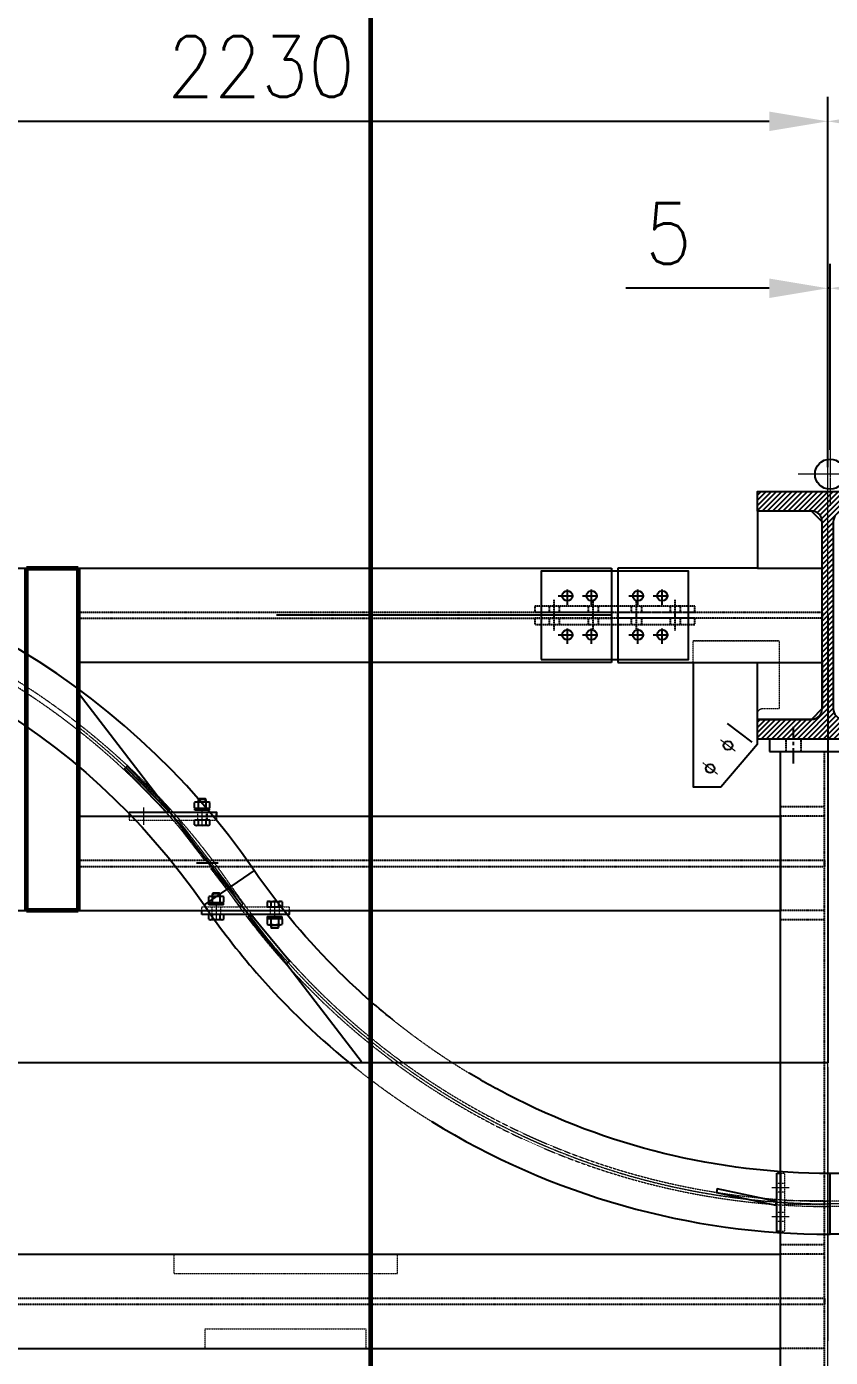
# Model space of a CAD drawing. Header units: millimetres. Extents: x 13669 to 217197, y -88248 to 24578.
# Drawn here: x 20462 to 22115, y 5765 to 8501 of the extents above; entities that cross this region are included whole.
import ezdxf

# ---------------------------------------------------------------- set-up
doc = ezdxf.new("R2010")
doc.units = ezdxf.units.MM
for name, pattern in [('CENTER', [50.8, 31.75, -6.35, 6.35, -6.35]), ('CENTER2', [1.125, 0.75, -0.125, 0.125, -0.125]), ('DASHED2', [0.375, 0.25, -0.125]), ('HIDDEN', [0.375, 0.25, -0.125])]:
    doc.linetypes.add(name, pattern=pattern)
for name, color, linetype in [('CHAPA PISO', 3, 'Continuous'), ('SDDIM', 1, 'Continuous'), ('Tx-DDIM', 1, 'Continuous'), ('Tx-EJES', 1, 'CENTER'), ('Tx_DDIM', 1, 'Continuous'), ('Tx_M_EQUIPOS', 4, 'Continuous'), ('Tx_M_EXISTENTES', 8, 'Continuous'), ('Tx_M_OCULTOS', 2, 'DASHED2')]:
    doc.layers.add(name, color=color, linetype=linetype)
for name, color, linetype, lineweight in [('TITULOS', 6, 'Continuous', 60), ('Tx_EJES', 1, 'CENTER2', 5), ('Tx_M_OCULTAS FINO', 1, 'DASHED2', 5)]:
    doc.layers.add(name, color=color, linetype=linetype, lineweight=lineweight)
doc.styles.add('ROMANS', font='romans.shx', dxfattribs={"width": 0.9})
doc.dimstyles.new('ESC 1-50', dxfattribs={"dimscale": 50, "dimtxt": 2.5, "dimasz": 2.4, "dimexe": 1, "dimexo": 1, "dimgap": 1, "dimtad": 1, "dimdec": 0, "dimtxsty": 'ROMANS', "dimcen": 2.5, "dimclrd": 256, "dimclre": 256, "dimclrt": 3, "dimadec": 0, "dimazin": 2, "dimtfac": 0.5, "dimtdec": 0, "dimtmove": 0, "dimatfit": 3, "dimfxl": 1, "dimtfill": 1, "dimtfillclr": 256, "dimtolj": 2, "dimlwd": -1, "dimarcsym": 0})

# ---------------------------------------------------------------- blocks, each defined once
blk = doc.blocks.new('*D27')
at = {"layer": 'Defpoints', "color": 0, "transparency": 16777216}
for p in [(19879.6, 8306.2), (22109.6, 8306.2), (22109.6, 7545.4)]:
    blk.add_point(p, dxfattribs=at)
at = {"layer": 'Tx_DDIM', "lineweight": -2, "transparency": 16777216}
blk.add_line((22109.6, 7595.4), (22109.6, 8356.2), dxfattribs=at)
at = {"layer": 'Tx_DDIM', "transparency": 16777216}
blk.add_line((19999.6, 8306.2), (21989.6, 8306.2), dxfattribs=at)
for points in [[(19999.6, 8326.2), (19999.6, 8286.2), (19879.6, 8306.2)], [(21989.6, 8326.2), (21989.6, 8286.2), (22109.6, 8306.2)]]:
    blk.add_solid(points, dxfattribs=at)
at = {"layer": 'Tx_DDIM', "color": 3, "transparency": 16777216, "insert": (20944.6, 8418.7), "char_height": 125, "attachment_point": 5, "style": 'ROMANS', "bg_fill": 3, "box_fill_scale": 1.1, "bg_fill_color": 256, "bg_fill_true_color": 13158600, "bg_fill_transparency": 0}
blk.add_mtext('\\A2;2230', dxfattribs=at)
blk = doc.blocks.new('*D28')
at = {"layer": 'Defpoints', "color": 0, "transparency": 16777216}
for p in [(26089.6, 8306.2), (22109.6, 7545.4), (26089.6, 7545.4)]:
    blk.add_point(p, dxfattribs=at)
at = {"layer": 'Tx_DDIM', "lineweight": -2, "transparency": 16777216}
for p, q in [((22109.6, 7595.4), (22109.6, 8356.2)), ((26089.6, 7595.4), (26089.6, 8356.2))]:
    blk.add_line(p, q, dxfattribs=at)
at = {"layer": 'Tx_DDIM', "transparency": 16777216}
blk.add_line((22229.6, 8306.2), (25969.6, 8306.2), dxfattribs=at)
for points in [[(22229.6, 8326.2), (22229.6, 8286.2), (22109.6, 8306.2)], [(25969.6, 8326.2), (25969.6, 8286.2), (26089.6, 8306.2)]]:
    blk.add_solid(points, dxfattribs=at)
at = {"layer": 'Tx_DDIM', "color": 3, "transparency": 16777216, "insert": (24099.6, 8418.7), "char_height": 125, "attachment_point": 5, "style": 'ROMANS', "bg_fill": 3, "box_fill_scale": 1.1, "bg_fill_color": 256, "bg_fill_true_color": 13158600, "bg_fill_transparency": 0}
blk.add_mtext('\\A2;3980', dxfattribs=at)
blk = doc.blocks.new('*D30')
at = {"layer": 'Defpoints', "color": 0, "transparency": 16777216}
for p in [(30939.6, 8614.3), (30939.6, 7545.4), (19879.6, 7387.9)]:
    blk.add_point(p, dxfattribs=at)
at = {"layer": 'Tx_DDIM', "lineweight": -2, "transparency": 16777216}
for p, q in [((19879.6, 7437.9), (19879.6, 8664.3)), ((30939.6, 7595.4), (30939.6, 8664.3))]:
    blk.add_line(p, q, dxfattribs=at)
at = {"layer": 'Tx_DDIM', "transparency": 16777216}
blk.add_line((19999.6, 8614.3), (30819.6, 8614.3), dxfattribs=at)
for points in [[(19999.6, 8634.3), (19999.6, 8594.3), (19879.6, 8614.3)], [(30819.6, 8634.3), (30819.6, 8594.3), (30939.6, 8614.3)]]:
    blk.add_solid(points, dxfattribs=at)
at = {"layer": 'Tx_DDIM', "color": 3, "transparency": 16777216, "insert": (25409.6, 8726.8), "char_height": 125, "attachment_point": 5, "style": 'ROMANS', "bg_fill": 3, "box_fill_scale": 1.1, "bg_fill_color": 256, "bg_fill_true_color": 13158600, "bg_fill_transparency": 0}
blk.add_mtext('\\A2;11060', dxfattribs=at)
blk = doc.blocks.new('A$C245f907e')
at = {"layer": 'Tx_M_EQUIPOS'}
blk.add_lwpolyline([(-144.5, 0), (-144.5, -40.4), (-33.5, -40.4, -0.414214), (-11.3, -62.6), (-11.3, -446.4, -0.414214), (-33.5, -468.6), (-144.5, -468.6), (-144.5, -509), (144.5, -509), (144.5, -468.6), (33.5, -468.6, -0.414214), (11.3, -446.4), (11.3, -62.6, -0.414214), (33.5, -40.4), (144.5, -40.4), (144.5, 0)], format="xyb", close=True, dxfattribs=at)
blk = doc.blocks.new('BRW58V')
for p, q in [((-15.6, 10), (-15.6, 0)), ((-15.6, 0), (15.6, 0)), ((-11.7, 11), (11.7, 11)), ((-7.8, 10), (-7.8, 0)), ((7.8, 10), (7.8, 0)), ((15.6, 10), (15.6, 0)), ((-15.6, -25), (-15.6, -36)), ((-15, -20), (15, -20)), ((-15, -20), (-15, -24)), ((-15, -24), (-11.7, -24)), ((-11.7, -24), (11.7, -24)), ((-7.8, -25), (-7.8, -36)), ((7.8, -25), (7.8, -36)), ((11.7, -24), (15, -24)), ((15, -20), (15, -24)), ((15.6, -25), (15.6, -36)), ((-11.7, -37), (11.7, -37)), ((-7.9, -37), (-7.9, -42.5)), ((-7.9, -42.5), (7.9, -42.5)), ((-7.9, -42.5), (-6.9, -43.5)), ((-6.9, -43.5), (6.9, -43.5)), ((6.9, -43.5), (7.9, -42.5)), ((7.9, -37), (7.9, -42.5))]:
    blk.add_line(p, q)
at = {"linetype": 'HIDDEN'}
for p, q in [((-6.5, -37), (-6.5, -42.5)), ((6.5, -37), (6.5, -42.5))]:
    blk.add_line(p, q, dxfattribs=at)
for centre, radius, start, end in [((-11.7, 2.9), 8.09, 61.2168, 118.7832), ((0, -19.9), 30.9, 75.3778, 104.6222), ((11.7, 2.9), 8.09, 61.2168, 118.7832), ((-11.7, -32.1), 8.09, 61.2168, 118.7832), ((0, -54.9), 30.9, 75.3778, 104.6222), ((11.7, -32.1), 8.09, 61.2168, 118.7832), ((-11.7, -28.9), 8.09, 241.2168, 298.7832), ((0, -6.1), 30.9, 255.3778, 284.6222), ((11.7, -28.9), 8.09, 241.2168, 298.7832)]:
    blk.add_arc(centre, radius, start, end)
blk = doc.blocks.new('*D37')
at = {"layer": 'Defpoints', "color": 0, "transparency": 16777216}
for p in [(22109.6, 7963), (22109.6, 7871.7), (22114.5, 7580.9)]:
    blk.add_point(p, dxfattribs=at)
at = {"layer": 'SDDIM', "lineweight": -2, "transparency": 16777216}
for p, q in [((22109.6, 7921.7), (22109.6, 8013)), ((22114.5, 7630.9), (22114.5, 8013))]:
    blk.add_line(p, q, dxfattribs=at)
at = {"layer": 'SDDIM', "transparency": 16777216}
for p, q in [((21989.6, 7963), (21694.6, 7963)), ((22114.5, 7963), (22109.6, 7963)), ((22234.5, 7963), (22354.5, 7963))]:
    blk.add_line(p, q, dxfattribs=at)
for points in [[(21989.6, 7983), (21989.6, 7943), (22109.6, 7963)], [(22234.5, 7983), (22234.5, 7943), (22114.5, 7963)]]:
    blk.add_solid(points, dxfattribs=at)
at = {"layer": 'SDDIM', "color": 3, "transparency": 16777216, "insert": (21782.1, 8075.5), "char_height": 125, "attachment_point": 5, "style": 'ROMANS', "bg_fill": 3, "box_fill_scale": 1.1, "bg_fill_color": 256, "bg_fill_true_color": 13158600, "bg_fill_transparency": 0}
blk.add_mtext('\\A2;5', dxfattribs=at)

msp = doc.modelspace()

# ---------------------------------------------------------------- linework, layer by layer
msp.add_line((21665.3310546, 7290.8672685), (20976.3789866, 7290.8672684))
at = {"layer": 'CHAPA PISO'}
for p, q in [((22109.6310517, 7290.8672684), (22109.6310517, 6370.8672684)), ((22109.6310517, 6370.8672684), (14976.1851525, 6370.8672684)), ((22109.6310517, 6370.8672684), (18362.6310517, 6370.8672684))]:
    msp.add_line(p, q, dxfattribs=at)
at = {"layer": 'TITULOS'}
msp.add_line((20568.15913, 6683.8672684), (20462.15913, 6683.8672684), dxfattribs=at)
at = {"layer": 'Tx-DDIM', "color": 2}
msp.add_line((20568.15913, 7132.1892985), (21150.5735587, 6373.3035073), dxfattribs=at)
at = {"layer": 'Tx-DDIM'}
for p, q in [((20753.5480081, 6888.557004), (20666.3687698, 6978.1381427)), ((20856.2413147, 6781.4842454), (20811.2966847, 6781.4842454))]:
    msp.add_line(p, q, dxfattribs=at)
at = {"layer": 'Tx-EJES'}
for p, q in [((21574.2060545, 7312.0172685), (21574.2060545, 7349.7172685)), ((21574.2060545, 7312.0172685), (21574.2060545, 7349.7172685)), ((21624.2060545, 7312.0172685), (21624.2060545, 7349.7172685)), ((21624.2060545, 7312.0172685), (21624.2060545, 7349.7172685)), ((21719.4560545, 7312.0172685), (21719.4560545, 7349.7172685)), ((21719.4560545, 7312.0172685), (21719.4560545, 7349.7172685)), ((21769.4560545, 7312.0172685), (21769.4560545, 7349.7172685)), ((21769.4560545, 7312.0172685), (21769.4560545, 7349.7172685)), ((21555.3560545, 7330.8672685), (21593.0560545, 7330.8672685)), ((21555.3560545, 7330.8672685), (21593.0560545, 7330.8672685)), ((21605.3560545, 7330.8672685), (21643.0560545, 7330.8672685)), ((21605.3560545, 7330.8672685), (21643.0560545, 7330.8672685)), ((21700.6060545, 7330.8672685), (21738.3060545, 7330.8672685)), ((21700.6060545, 7330.8672685), (21738.3060545, 7330.8672685)), ((21750.6060545, 7330.8672685), (21788.3060545, 7330.8672685)), ((21750.6060545, 7330.8672685), (21788.3060545, 7330.8672685)), ((21555.3560545, 7250.8672685), (21593.0560545, 7250.8672685)), ((21555.3560545, 7250.8672685), (21593.0560545, 7250.8672685)), ((21574.2060545, 7232.0172685), (21574.2060545, 7269.7172685)), ((21574.2060545, 7232.0172685), (21574.2060545, 7269.7172685)), ((21605.3560545, 7250.8672685), (21643.0560545, 7250.8672685)), ((21605.3560545, 7250.8672685), (21643.0560545, 7250.8672685)), ((21624.2060545, 7232.0172685), (21624.2060545, 7269.7172685)), ((21624.2060545, 7232.0172685), (21624.2060545, 7269.7172685)), ((21700.6060545, 7250.8672685), (21738.3060545, 7250.8672685)), ((21700.6060545, 7250.8672685), (21738.3060545, 7250.8672685)), ((21719.4560545, 7232.0172685), (21719.4560545, 7269.7172685)), ((21719.4560545, 7232.0172685), (21719.4560545, 7269.7172685)), ((21750.6060545, 7250.8672685), (21788.3060545, 7250.8672685)), ((21750.6060545, 7250.8672685), (21788.3060545, 7250.8672685)), ((21769.4560545, 7232.0172685), (21769.4560545, 7269.7172685)), ((21769.4560545, 7232.0172685), (21769.4560545, 7269.7172685)), ((22039.6310519, 6985.9672684), (22039.6310519, 7061.3672684))]:
    msp.add_line(p, q, dxfattribs=at)
at = {"layer": 'Tx_EJES'}
for p, q in [((21919.6577884, 7011.7282822), (21889.4957426, 7034.8421524)), ((21883.162204, 6964.1039994), (21853.0001582, 6987.2178695)), ((20703.3410949, 6859.9672684), (20703.3410949, 6895.7672684)), ((20823.3410949, 6859.9672684), (20823.3410949, 6895.7672684)), ((20852.2283194, 6701.7672684), (20852.2283194, 6665.9672684)), ((20972.2283194, 6701.7672684), (20972.2283194, 6665.9672684)), ((22109.6310521, 6362.1172684), (22109.6310521, 5799.6172684)), ((22030.5310521, 6114.0363106), (21994.7310521, 6114.0363106)), ((22390.8810521, 6080.8672684), (22109.6310521, 6080.8672684)), ((22030.5310521, 6054.0363106), (21994.7310521, 6054.0363106))]:
    msp.add_line(p, q, dxfattribs=at)
msp.add_lwpolyline([(22114.4729219, 6080.8672684, -0.1206005038), (21421.6930766, 6250.4324858, -0.0743574913), (21062.7927451, 6511.302051, -0.0478802715), (20878.5517615, 6730.8672684, 0.0759940486), (20568.15913, 7061.2899795, 0.0759940486)], format="xyb", dxfattribs=at)
at = {"layer": 'Tx_M_EQUIPOS'}
for p, q in [((21665.3310546, 7200.0672685), (21665.3310546, 7193.8672685)), ((21678.3310546, 7200.0672685), (21678.3310546, 7193.8672685)), ((21665.3310546, 7193.8672685), (20568.15913, 7193.8672684)), ((21678.3310546, 7193.8672685), (21966.1310518, 7193.8672684)), ((21902.8474531, 7068.7055814), (21953.6466881, 7029.776958)), ((22012.6310519, 3186.3672684), (22012.6310519, 7010.9672684)), ((22012.6310519, 7010.9672684), (22206.6310519, 7010.9672684)), ((20568.15913, 6877.8672684), (22012.6310519, 6877.8672684)), ((22012.6310519, 6877.8672684), (22012.6310519, 6683.8672684)), ((22012.6310519, 6877.8672684), (22012.6310519, 6683.8672684)), ((19976.6310518, 6683.8672684), (22012.6310519, 6683.8672684)), ((22114.472471, 6018.3672684), (22114.472471, 6143.3672684)), ((23770.0836564, 6143.3672684), (22114.472471, 6143.3672684)), ((23723.7286047, 6018.3672684), (22114.472471, 6018.3672684)), ((19976.6310518, 5977.8672684), (22012.6310519, 5977.8672684)), ((22012.6310519, 5783.8672684), (22012.6310519, 5977.8672684)), ((22012.6310519, 5783.8672684), (22012.6310519, 5977.8672684)), ((19976.6310518, 5783.8672684), (22012.6310519, 5783.8672684))]:
    msp.add_line(p, q, dxfattribs=at)
for points in [[(19739.6310519, 7315.0908388, -0.2290890454), (20827.0550653, 6695.4506017, 0.028270565), (20935.1585815, 6555.8672684, 0.0454955289), (21139.9833289, 6359.4839698, 0.0454955289)], [(22114.472471, 6143.3672684, -0.1206004276), (21450.5588847, 6305.8672684, -0.0156630846), (21372.0383182, 6349.9335663, -0.0156630846)], [(21295.5719495, 6250.1500986, 0.1387945053), (22114.472471, 6018.3672684)]]:
    msp.add_lwpolyline(points, format="xyb", dxfattribs=at)
for points in [[(21833.0811811, 7193.8672684), (21833.0811811, 6938.3344996), (21890.1310516, 6938.3344996), (21965.1310516, 7026.3672684), (21965.1310516, 7088.3344996)], [(22076.1310517, 7076.7672684), (21965.1310516, 7076.7672684), (21965.1310516, 7193.8672684), (22098.3310516, 7193.8672684), (22098.3310517, 7098.9672684), (22076.1310517, 7076.7672684)]]:
    msp.add_lwpolyline(points, dxfattribs=at)
for points in [[(21989.6310519, 7010.9672684), (22229.6310519, 7010.9672684), (22229.6310519, 7036.3672684), (21989.6310519, 7036.3672684)], [(20750.6814116, 6885.7672684), (20663.5021733, 6975.3484071), (20669.2353662, 6980.9278783), (20756.4146045, 6891.3467396)], [(20673.3410949, 6885.7672684), (20673.3410949, 6877.8672684), (20853.3410949, 6877.8672684), (20853.3410949, 6885.7672684)], [(20822.2283194, 6675.9672684), (20822.2283194, 6683.8672684), (21002.2283194, 6683.8672684), (21002.2283194, 6675.9672684)], [(20917.1731965, 6670.8791869), (20996.6744686, 6574.4191033), (21002.847914, 6579.5071848), (20923.3466418, 6675.9672684)], [(22004.7310521, 6085.8925768), (21882.4499467, 6111.8219279), (21880.7904682, 6103.9959372), (22003.0715736, 6078.0665861)]]:
    msp.add_lwpolyline(points, close=True, dxfattribs=at)
at = {"layer": 'Tx_M_EQUIPOS', "elevation": 0}
msp.add_lwpolyline([(22004.7310521, 6144.0363106), (22012.6310521, 6144.0363106), (22012.6310521, 6024.0363106), (22004.7310521, 6024.0363106)], close=True, dxfattribs=at)
at = {"layer": 'Tx_M_EQUIPOS'}
for centre, radius in [((21574.2060545, 7330.8672685), 10.5), ((21574.2060545, 7330.8672685), 10.5), ((21624.2060545, 7330.8672685), 10.5), ((21624.2060545, 7330.8672685), 10.5), ((21719.4560545, 7330.8672685), 10.5), ((21719.4560545, 7330.8672685), 10.5), ((21769.4560545, 7330.8672685), 10.5), ((21769.4560545, 7330.8672685), 10.5), ((21574.2060545, 7250.8672685), 10.5), ((21574.2060545, 7250.8672685), 10.5), ((21624.2060545, 7250.8672685), 10.5), ((21624.2060545, 7250.8672685), 10.5), ((21719.4560545, 7250.8672685), 10.5), ((21719.4560545, 7250.8672685), 10.5), ((21769.4560545, 7250.8672685), 10.5), ((21769.4560545, 7250.8672685), 10.5), ((21904.5767655, 7023.2852173), 9), ((21868.0811811, 6975.6609344), 9)]:
    msp.add_circle(centre, radius, dxfattribs=at)
at = {"layer": 'Tx_M_EXISTENTES'}
msp.add_line((20930.0484578, 6766.283935), (20827.0550653, 6695.4506017), dxfattribs=at)
at = {"layer": 'Tx_M_OCULTAS FINO'}
for p, q in [((22009.8873624, 7238.3344996), (21833.0811811, 7238.3344996)), ((21965.1310517, 7076.7672684), (22009.8873624, 7076.7672684)), ((20814.3410949, 6869.9672684), (20814.3410949, 6885.7672684)), ((20832.3410949, 6869.9672684), (20832.3410949, 6885.7672684)), ((20834.3410949, 6869.9672684), (20834.3410949, 6885.7672684)), ((20852.3410949, 6869.9672684), (20852.3410949, 6885.7672684)), ((20843.2283194, 6691.7672684), (20843.2283194, 6675.9672684)), ((20861.2283194, 6691.7672684), (20861.2283194, 6675.9672684)), ((20963.2283194, 6691.7672684), (20963.2283194, 6675.9672684)), ((20981.2283194, 6691.7672684), (20981.2283194, 6675.9672684)), ((22020.5310521, 6123.0363106), (22004.7310521, 6123.0363106)), ((22020.5310521, 6105.0363106), (22004.7310521, 6105.0363106)), ((22020.5310521, 6063.0363106), (22004.7310521, 6063.0363106)), ((22020.5310521, 6045.0363106), (22004.7310521, 6045.0363106))]:
    msp.add_line(p, q, dxfattribs=at)
for points in [[(22114.472471, 6075.4672684, -0.2469281461), (20874.102447, 6727.8072684, 0.2297689492), (19739.6310519, 7372.3162819, 0.1971266035)], [(21833.0811811, 7193.8672684), (21833.0811811, 7238.3344996), (22009.8873624, 7238.3344996), (22009.8873624, 7098.3344996), (21975.1310516, 7098.3344996, 0.4142135624), (21965.1310516, 7088.3344996)], [(21372.0383182, 6349.9335663, -0.0331131326), (21216.0316196, 6458.7218738, -0.0290536788)], [(21139.9833289, 6359.4839698, -70.0557049793), (21139.9833289, 6359.4839698, 0.0304541927), (21295.5719495, 6250.1500986, 0.0142133597)]]:
    msp.add_lwpolyline(points, format="xyb", dxfattribs=at)
for points in [[(20673.3410949, 6877.8672684), (20673.3410949, 6869.9672684), (20853.3410949, 6869.9672684), (20853.3410949, 6877.8672684)], [(20768.0998224, 6865.096646), (20827.9074963, 6787.1672684), (20834.2539155, 6792.0378908), (20774.4462416, 6869.9672684)], [(20901.1231727, 6691.7672684), (20841.3154988, 6769.696646), (20847.661918, 6774.5672684), (20907.4695919, 6696.6378908)], [(20822.2283194, 6683.8672684), (20822.2283194, 6691.7672684), (21002.2283194, 6691.7672684), (21002.2283194, 6683.8672684)]]:
    msp.add_lwpolyline(points, close=True, dxfattribs=at)
at = {"layer": 'Tx_M_OCULTAS FINO', "elevation": 0}
for points in [[(22012.6310521, 6144.0363106), (22020.5310521, 6144.0363106), (22020.5310521, 6024.0363106), (22012.6310521, 6024.0363106)], [(22020.5310521, 6087.8118219), (22103.3310521, 6087.8118219), (22103.3310521, 6079.8118219), (22020.5310521, 6079.8118219)]]:
    msp.add_lwpolyline(points, close=True, dxfattribs=at)
at = {"layer": 'Tx_M_OCULTAS FINO'}
for points in [[(25992.6310519, 6086.2672684), (22066.6310519, 6086.2672684)], [(25992.6310519, 6075.4672684), (22066.6310519, 6075.4672684)], [(20764.631052, 5977.8672684), (20764.631052, 5937.8672684), (21224.631052, 5937.8672684), (21224.631052, 5977.8672684)], [(20829.631052, 5783.8672684), (20829.631052, 5823.8672684), (21159.631052, 5823.8672684), (21159.631052, 5783.8672684)]]:
    msp.add_lwpolyline(points, dxfattribs=at)
at = {"layer": 'Tx_M_OCULTOS'}
for p, q in [((21536.8560545, 7309.8672685), (21536.8560545, 7297.1672685)), ((21547.3810545, 7284.6672685), (21547.3810545, 7322.3672685)), ((21557.6264721, 7309.8672685), (21557.6264721, 7297.1672685)), ((21616.8560545, 7309.8672685), (21616.8560545, 7297.1672685)), ((21627.3810545, 7284.6672685), (21627.3810545, 7322.3672685)), ((21637.6264721, 7309.8672685), (21637.6264721, 7297.1672685)), ((21705.7560545, 7309.8672685), (21705.7560545, 7297.1672685)), ((21716.2810545, 7284.6672685), (21716.2810545, 7322.3672685)), ((21726.5264721, 7309.8672685), (21726.5264721, 7297.1672685)), ((21785.7560545, 7309.8672685), (21785.7560545, 7297.1672685)), ((21796.2810545, 7284.6672685), (21796.2810545, 7322.3672685)), ((21806.5264721, 7309.8672685), (21806.5264721, 7297.1672685)), ((20568.15913, 7297.1672684), (21665.3310546, 7297.1672685)), ((20568.15913, 7284.5672684), (21665.3310546, 7284.5672685)), ((21536.8560545, 7284.5672685), (21536.8560545, 7271.8672685)), ((21547.3810545, 7259.3672685), (21547.3810545, 7297.0672685)), ((21557.6264721, 7284.5672685), (21557.6264721, 7271.8672685)), ((21616.8560545, 7284.5672685), (21616.8560545, 7271.8672685)), ((21627.3810545, 7259.3672685), (21627.3810545, 7297.0672685)), ((21637.6264721, 7284.5672685), (21637.6264721, 7271.8672685)), ((21678.3310546, 7284.5672685), (21678.3310546, 7297.1672685)), ((21678.3310546, 7297.1672685), (22098.3310517, 7297.1672684)), ((22098.3310517, 7284.5672684), (21678.3310546, 7284.5672685)), ((21705.7560545, 7284.5672685), (21705.7560545, 7271.8672685)), ((21716.2810545, 7259.3672685), (21716.2810545, 7297.0672685)), ((21726.5264721, 7284.5672685), (21726.5264721, 7271.8672685)), ((21785.7560545, 7284.5672685), (21785.7560545, 7271.8672685)), ((21796.2810545, 7259.3672685), (21796.2810545, 7297.0672685)), ((21806.5264721, 7284.5672685), (21806.5264721, 7271.8672685)), ((22098.3310517, 7297.1672684), (22098.3310517, 7284.5672684)), ((22024.1310519, 7010.9672684), (22024.1310519, 7036.3672684)), ((22055.1310519, 7010.9672684), (22055.1310519, 7036.3672684)), ((22103.3310519, 3186.3672684), (22103.3310519, 7010.9672684)), ((22103.3310519, 6896.9172684), (22012.6310519, 6896.9172684)), ((22103.3310518, 6877.8672684), (22012.6310518, 6877.8672684)), ((20568.15913, 6787.1672684), (22012.6310519, 6787.1672684)), ((22012.6310519, 6787.1672684), (22103.3310519, 6787.1672684)), ((22103.3310519, 6774.5672684), (22103.3310519, 6787.1672684)), ((22103.3310519, 6787.1672684), (22103.3310519, 6774.5672684)), ((20568.15913, 6774.5672684), (22012.6310519, 6774.5672684)), ((22012.6310519, 6774.5672684), (22103.3310519, 6774.5672684)), ((22103.3310519, 6683.8672684), (22012.6310519, 6683.8672684)), ((22103.3310519, 6664.8172684), (22012.6310519, 6664.8172684)), ((22103.3310519, 5996.9172684), (22012.6310519, 5996.9172684)), ((22103.3310519, 5977.8672684), (22012.6310519, 5977.8672684)), ((19976.6310518, 5887.1672684), (22012.6310519, 5887.1672684)), ((22012.6310519, 5887.1672684), (22103.3310519, 5887.1672684)), ((22103.3310519, 5887.1672684), (22103.3310519, 5874.5672684)), ((22103.3310519, 5874.5672684), (22103.3310519, 5887.1672684)), ((19976.6310518, 5874.5672684), (22012.6310519, 5874.5672684)), ((22012.6310519, 5874.5672684), (22103.3310519, 5874.5672684)), ((22103.3310518, 5783.8672684), (22012.6310518, 5783.8672684))]:
    msp.add_line(p, q, dxfattribs=at)
for points in [[(21836.2810545, 7309.8672685), (21507.3810545, 7309.8672685), (21507.3810545, 7297.1672685), (21836.2810545, 7297.1672685)], [(21836.2810545, 7284.5672685), (21507.3810545, 7284.5672685), (21507.3810545, 7271.8672685), (21836.2810545, 7271.8672685)]]:
    msp.add_lwpolyline(points, close=True, dxfattribs=at)

# ---------------------------------------------------------------- block references
at = {"layer": 'Tx-DDIM', "rotation": 180}
for p in [(20823.3410949, 6869.9672684), (20852.2283194, 6675.9672684)]:
    msp.add_blockref('BRW58V', p, dxfattribs=at)
at = {"layer": 'Tx-DDIM'}
msp.add_blockref('BRW58V', (20972.2283194, 6691.7672684), dxfattribs=at)

# ---------------------------------------------------------------- dimensions: what is measured, and where the dimension line sits
at = {"layer": 'Tx_DDIM'}
dim = msp.add_linear_dim(base=(22109.6310519, 8306.1582602), p1=(19879.6310519, 8306.1582602), p2=(22109.6310519, 7545.3672684), dimstyle='ESC 1-50', dxfattribs=at)
dim.commit()
dim.dimension.update_dxf_attribs({"geometry": '*D27', "text_midpoint": (20944.631052, 8306.1582602), "dimtype": 160})

# ---------------------------------------------------------------- next in the draw order: dimensions: what is measured, and where the dimension line sits
dim = msp.add_linear_dim(base=(26089.631052, 8306.1582602), p1=(22109.6310519, 7545.3672684), p2=(26089.631052, 7545.3672683), dimstyle='ESC 1-50', dxfattribs=at)
dim.commit()
dim.dimension.update_dxf_attribs({"geometry": '*D28', "text_midpoint": (24099.6310519, 8306.1582602), "dimtype": 160})

# ---------------------------------------------------------------- next in the draw order: dimensions: what is measured, and where the dimension line sits
dim = msp.add_linear_dim(base=(30939.6310519, 8614.2890023), p1=(19879.6310519, 7387.8672684), p2=(30939.6310519, 7545.3672684), dimstyle='ESC 1-50', dxfattribs=at)
dim.commit()
dim.dimension.update_dxf_attribs({"geometry": '*D30', "text_midpoint": (25409.6310519, 8726.7890023)})

# ---------------------------------------------------------------- next in the draw order: hatches: boundary and pattern name
h = msp.add_hatch()
h.set_pattern_fill('ANSI31', color=1, scale=60, angle=360)
h.set_pattern_definition([(45, (38870.709, 32705.909), (-5.3033009, 5.3033009), [])])
h.paths.add_polyline_path([(22120.9310517, 7482.7672684), (22120.9310517, 7098.9672684, 0.4142135624), (22143.1310517, 7076.7672684), (22254.1310517, 7076.7672684), (22254.1310517, 7036.3672684), (21965.1310517, 7036.3672684), (21965.1310517, 7076.7672684), (22076.1310517, 7076.7672684, 0.4142135624), (22098.3310517, 7098.9672684), (22098.3310517, 7482.7672684, 0.4142135624), (22076.1310517, 7504.9672684), (21965.1310517, 7504.9672684), (21965.1310517, 7545.3672684), (22254.1310517, 7545.3672684), (22254.1310517, 7504.9672684), (22143.1310517, 7504.9672684, 0.4142135624)])

# ---------------------------------------------------------------- next in the draw order: linework, layer by layer
at = {"layer": 'TITULOS'}
for p, q in [((21169.631052, 8555.8672684), (21169.631052, 4185.8672684)), ((20462.15913, 6683.8672684), (20462.15913, 7387.8672684)), ((20462.15913, 7387.8672684), (20568.15913, 7387.8672684)), ((20568.15913, 7387.8672684), (20568.15913, 6683.8672684))]:
    msp.add_line(p, q, dxfattribs=at)
at = {"layer": 'Tx_EJES'}
msp.add_line((22109.6310519, 2894.4633734), (22109.6310519, 7708.7263938), dxfattribs=at)
at = {"layer": 'Tx_M_EQUIPOS'}
for p, q in [((19782.6310519, 7387.8672684), (21665.3310546, 7387.8672685)), ((21665.3310546, 7387.8672685), (21665.3310546, 7381.6672685)), ((21966.1310518, 7387.8672684), (21678.3310546, 7387.8672685)), ((21678.3310546, 7387.8672685), (21678.3310546, 7381.6672685)), ((21665.3310546, 7381.6672685), (21665.3310546, 7200.0672685)), ((21678.3310546, 7381.6672685), (21678.3310546, 7200.0672685))]:
    msp.add_line(p, q, dxfattribs=at)
msp.add_lwpolyline([(22076.1310517, 7504.9672684), (21965.1310516, 7504.9672684), (21965.1310516, 7387.8672684), (22098.3310517, 7387.8672684), (22098.3310517, 7482.7672684), (22076.1310517, 7504.9672684)], dxfattribs=at)
msp.add_lwpolyline([(21216.0316196, 6458.7218738, -0.0254635619), (21106.6127337, 6555.8672684, -0.0478802715), (20930.0484578, 6766.283935, 0.2305128716), (19739.6310519, 7440.3534818)], format="xyb", dxfattribs=at)
msp.add_lwpolyline([(21520.2310545, 7200.0672685), (21823.4310545, 7200.0672685), (21823.4310545, 7381.6672685), (21520.2310545, 7381.6672685)], close=True, dxfattribs=at)
at = {"layer": 'Tx_M_OCULTAS FINO'}
msp.add_lwpolyline([(22114.472471, 6086.2672684, -0.2469281461), (20883.0010761, 6733.9272684, 0.2298917564), (19739.6310519, 7383.1389349, 0.1974845647)], format="xyb", dxfattribs=at)

# ---------------------------------------------------------------- next in the draw order: block references
at = {"xscale": -1, "rotation": 359.9999999999997}
msp.add_blockref('A$C245f907e', (22109.6310517, 7545.3672684), dxfattribs=at)

# ---------------------------------------------------------------- next in the draw order: dimensions: what is measured, and where the dimension line sits
at = {"layer": 'SDDIM'}
dim = msp.add_linear_dim(base=(22109.6310519, 7962.967083), p1=(22114.472471, 7580.8672684), p2=(22109.6310519, 7871.6970856), dimstyle='ESC 1-50', override={"dimtfillclr": 0, "dimarcsym": 1}, dxfattribs=at)
dim.commit()
dim.dimension.update_dxf_attribs({"geometry": '*D37', "text_midpoint": (21782.1310519, 8075.467083)})

# ---------------------------------------------------------------- next in the draw order: linework, layer by layer
msp.add_circle((22114.472471, 7580.8672684), 30.9225978, dxfattribs=at)
at = {"layer": 'Tx_EJES', "color": 2, "ltscale": 5}
for p, q in [((22114.472471, 7646.2458604), (22114.472471, 7515.4886763)), ((22179.8510631, 7580.8672684), (22049.0938789, 7580.8672684))]:
    msp.add_line(p, q, dxfattribs=at)

doc.saveas('drawing.dxf')
